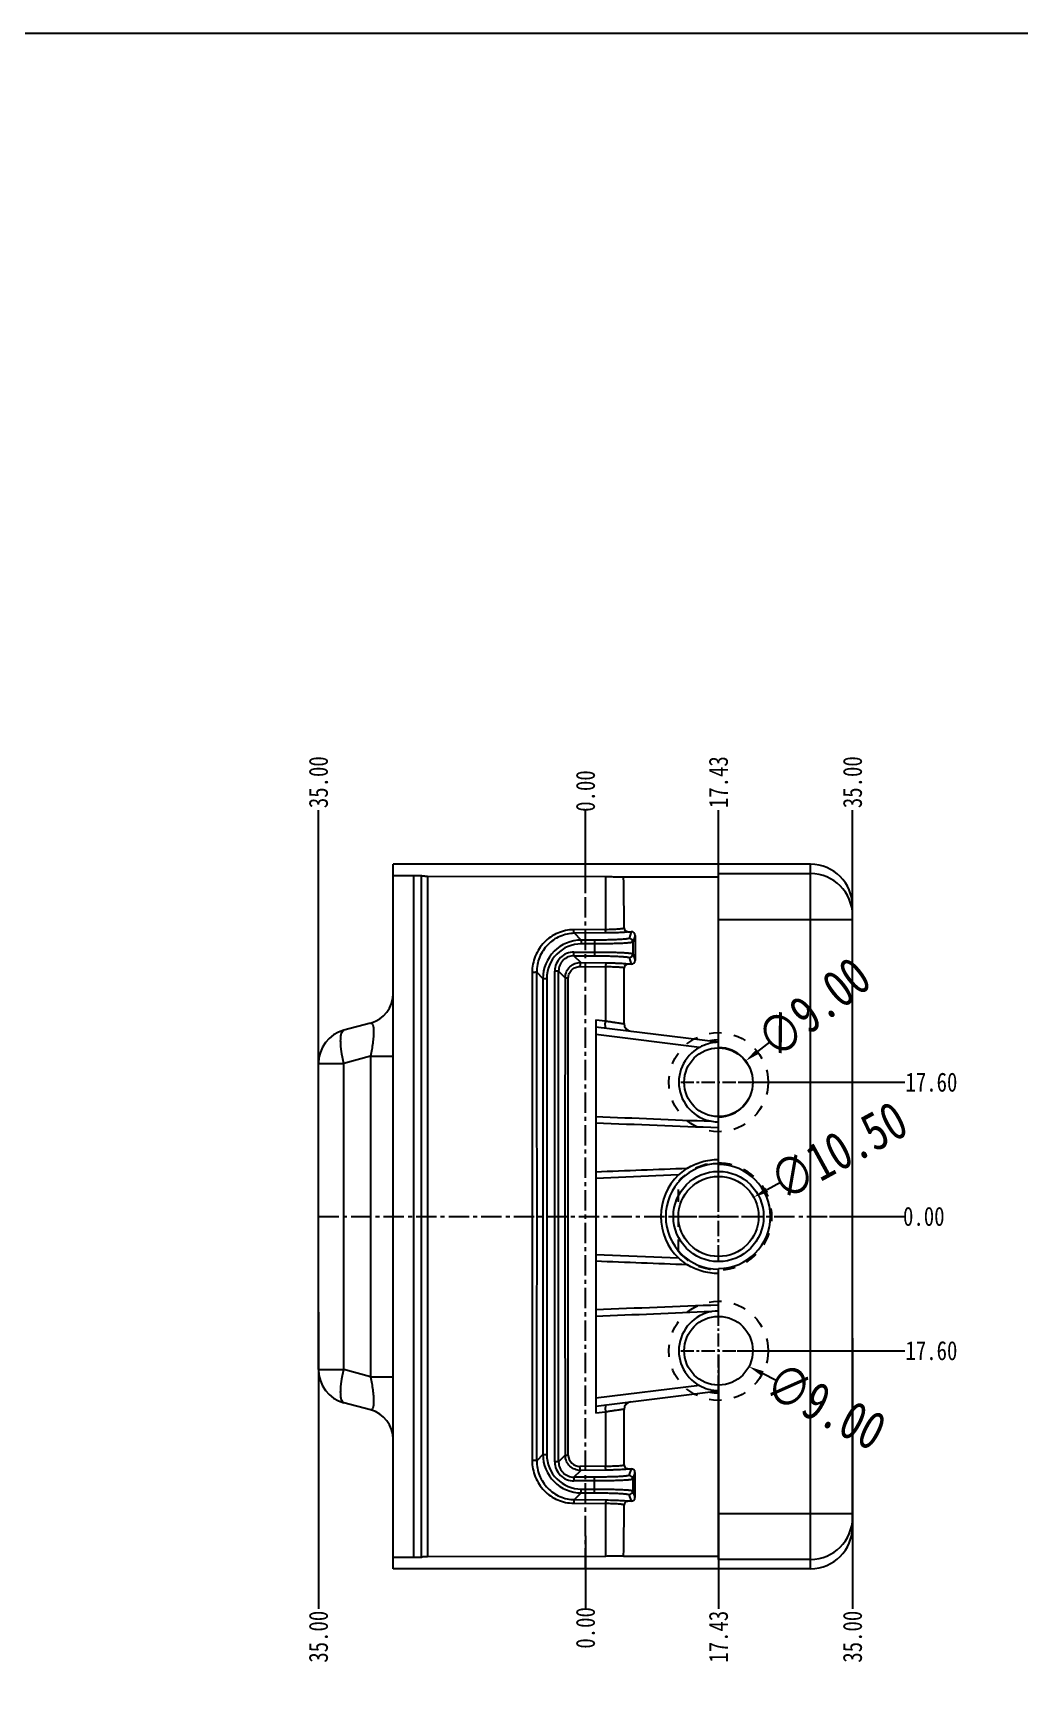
# Model space of a CAD drawing. Header units: millimetres. Extents: x 1147 to 12155, y -6137 to -4403.
# Drawn here: x 9815.5 to 9944.8, y -5195.6 to -4977.8 of the extents above; entities that cross this region are included whole.
import ezdxf

# ---------------------------------------------------------------- set-up
doc = ezdxf.new("R2010")
doc.units = ezdxf.units.MM
doc.header["$LTSCALE"] = 16.335
doc.header["$PDMODE"] = 3
doc.header["$PDSIZE"] = 0.3125
doc.linetypes.add('CENTER', pattern=[0.6, 0.375, -0.075, 0.075, -0.075])
doc.linetypes.add('HIDDEN', pattern=[0.2, 0.1, -0.1])
doc.layers.get('0').update_dxf_attribs({"linetype": 'CONTINUOUS'})
doc.layers.get('Defpoints').update_dxf_attribs({"linetype": 'CONTINUOUS'})
doc.layers.add('DEFAULT_2', color=8, linetype='HIDDEN')
doc.layers.add('dim', color=82, linetype='CONTINUOUS', lineweight=9)
doc.styles.get("Standard").update_dxf_attribs({"font": 'txt', "width": 0.8})
doc.dimstyles.get("Standard").update_dxf_attribs({"dimtxt": 0.15625, "dimasz": 0.1875, "dimexe": 0.125, "dimexo": 0.0625, "dimtad": 0, "dimtih": 1, "dimtoh": 1, "dimdsep": 46, "dimtxsty": 'Standard', "dimcen": 0.09, "dimadec": 0, "dimazin": 0, "dimtp": 0.01, "dimtm": 0.01, "dimtfac": 1, "dimtofl": 0, "dimtmove": 0, "dimatfit": 3, "dimfxl": 0, "dimtolj": 1, "dimarcsym": 0})

# ---------------------------------------------------------------- blocks, each defined once
blk = doc.blocks.new('*D1041')
at = {"layer": 'Defpoints', "color": 0}
for p in [(9909.96, -5130.37), (9900.74, -5135.41)]:
    blk.add_point(p, dxfattribs=at)
at = {"layer": 'dim', "color": 4, "lineweight": -2}
blk.add_line((9913.47, -5128.45), (9911.71, -5129.41), dxfattribs=at)
at = {"layer": 'dim', "color": 4}
blk.add_solid([(9911.55, -5129.12), (9911.87, -5129.71), (9909.96, -5130.37)], dxfattribs=at)
at = {"layer": 'dim', "color": 6, "insert": (9921.07, -5124.3), "char_height": 5, "attachment_point": 5, "rotation": 28.6599}
blk.add_mtext('\\A1;∅10.50', dxfattribs=at)
blk = doc.blocks.new('*D1042')
at = {"layer": 'Defpoints', "color": 0}
for p in [(9908.89, -5112.52), (9901.81, -5118.07)]:
    blk.add_point(p, dxfattribs=at)
at = {"layer": 'dim', "color": 4, "lineweight": -2}
blk.add_line((9912.04, -5110.06), (9910.47, -5111.29), dxfattribs=at)
at = {"layer": 'dim', "color": 4}
blk.add_solid([(9910.26, -5111.03), (9910.67, -5111.55), (9908.89, -5112.52)], dxfattribs=at)
at = {"layer": 'dim', "color": 6, "insert": (9917.82, -5105.54), "char_height": 5, "attachment_point": 5, "rotation": 38.0533}
blk.add_mtext('\\A1;∅9.00', dxfattribs=at)
blk = doc.blocks.new('*D1043')
at = {"layer": 'Defpoints', "color": 0}
for p in [(9901.35, -5148.42), (9909.34, -5152.56)]:
    blk.add_point(p, dxfattribs=at)
at = {"layer": 'dim', "color": 4, "lineweight": -2}
blk.add_line((9912.9, -5154.4), (9911.12, -5153.48), dxfattribs=at)
at = {"layer": 'dim', "color": 4}
blk.add_solid([(9911.27, -5153.18), (9910.97, -5153.78), (9909.34, -5152.56)], dxfattribs=at)
at = {"layer": 'dim', "color": 6, "insert": (9919.41, -5157.77), "char_height": 5, "attachment_point": 5, "rotation": 332.597}
blk.add_mtext('\\A1;∅9.00', dxfattribs=at)
blk = doc.blocks.new('*D1013')
at = {"layer": 'Defpoints', "color": 0}
for p in [(9905.35, -5079.63), (9905.35, -5131.59), (9887.92, -5132.89)]:
    blk.add_point(p, dxfattribs=at)
at = {"layer": 'dim', "color": 4, "lineweight": -2}
blk.add_line((9905.35, -5131.09), (9905.35, -5079.63), dxfattribs=at)
at = {"layer": 'dim', "color": 6, "insert": (9905.35, -5075.97), "char_height": 2.5, "attachment_point": 5, "rotation": 90}
blk.add_mtext('\\A1;17.43', dxfattribs=at)
blk = doc.blocks.new('*D1014')
at = {"layer": 'Defpoints', "color": 0}
for p in [(9887.92, -5079.63), (9887.92, -5090.87), (9887.92, -5132.89)]:
    blk.add_point(p, dxfattribs=at)
at = {"layer": 'dim', "color": 4, "lineweight": -2}
blk.add_line((9887.92, -5090.37), (9887.92, -5079.63), dxfattribs=at)
at = {"layer": 'dim', "color": 6, "insert": (9887.92, -5077.13), "char_height": 2.5, "attachment_point": 5, "rotation": 90}
blk.add_mtext('\\A1;0.00', dxfattribs=at)
blk = doc.blocks.new('*D1015')
at = {"layer": 'Defpoints', "color": 0}
for p in [(9922.92, -5079.63), (9922.92, -5095.97), (9887.92, -5132.89)]:
    blk.add_point(p, dxfattribs=at)
at = {"layer": 'dim', "color": 4, "lineweight": -2}
blk.add_line((9922.92, -5095.47), (9922.92, -5079.63), dxfattribs=at)
at = {"layer": 'dim', "color": 6, "insert": (9922.92, -5075.97), "char_height": 2.5, "attachment_point": 5, "rotation": 90}
blk.add_mtext('\\A1;35.00', dxfattribs=at)
blk = doc.blocks.new('*D1016')
at = {"layer": 'Defpoints', "color": 0}
for p in [(9852.92, -5079.63), (9852.92, -5116.29), (9887.92, -5132.89)]:
    blk.add_point(p, dxfattribs=at)
at = {"layer": 'dim', "color": 4, "lineweight": -2}
blk.add_line((9852.92, -5115.79), (9852.92, -5079.63), dxfattribs=at)
at = {"layer": 'dim', "color": 6, "insert": (9852.92, -5075.97), "char_height": 2.5, "attachment_point": 5, "rotation": 90}
blk.add_mtext('\\A1;35.00', dxfattribs=at)
blk = doc.blocks.new('*D1017')
at = {"layer": 'Defpoints', "color": 0}
for p in [(9887.92, -5132.89), (9887.92, -5174.25), (9887.92, -5184.31)]:
    blk.add_point(p, dxfattribs=at)
at = {"layer": 'dim', "color": 4, "lineweight": -2}
blk.add_line((9887.92, -5174.75), (9887.92, -5184.31), dxfattribs=at)
at = {"layer": 'dim', "color": 6, "insert": (9887.92, -5186.81), "char_height": 2.5, "attachment_point": 5, "rotation": 90}
blk.add_mtext('\\A1;0.00', dxfattribs=at)
blk = doc.blocks.new('*D1044')
at = {"layer": 'Defpoints', "color": 0}
for p in [(9887.92, -5132.89), (9905.35, -5150.49), (9905.35, -5184.31)]:
    blk.add_point(p, dxfattribs=at)
at = {"layer": 'dim', "color": 4, "lineweight": -2}
blk.add_line((9905.35, -5150.99), (9905.35, -5184.31), dxfattribs=at)
at = {"layer": 'dim', "color": 6, "insert": (9905.35, -5187.97), "char_height": 2.5, "attachment_point": 5, "rotation": 90}
blk.add_mtext('\\A1;17.43', dxfattribs=at)
blk = doc.blocks.new('*D1045')
at = {"layer": 'Defpoints', "color": 0}
for p in [(9887.92, -5132.89), (9922.92, -5148.36), (9922.92, -5184.31)]:
    blk.add_point(p, dxfattribs=at)
at = {"layer": 'dim', "color": 4, "lineweight": -2}
blk.add_line((9922.92, -5148.86), (9922.92, -5184.31), dxfattribs=at)
at = {"layer": 'dim', "color": 6, "insert": (9922.92, -5187.97), "char_height": 2.5, "attachment_point": 5, "rotation": 90}
blk.add_mtext('\\A1;35.00', dxfattribs=at)
blk = doc.blocks.new('*D1046')
at = {"layer": 'Defpoints', "color": 0}
for p in [(9887.92, -5132.89), (9852.92, -5144.92), (9852.92, -5184.31)]:
    blk.add_point(p, dxfattribs=at)
at = {"layer": 'dim', "color": 4, "lineweight": -2}
blk.add_line((9852.92, -5145.42), (9852.92, -5184.31), dxfattribs=at)
at = {"layer": 'dim', "color": 6, "insert": (9852.92, -5187.97), "char_height": 2.5, "attachment_point": 5, "rotation": 90}
blk.add_mtext('\\A1;35.00', dxfattribs=at)
blk = doc.blocks.new('*D1018')
at = {"layer": 'Defpoints', "color": 0}
for p in [(9887.92, -5132.89), (9919.42, -5132.89), (9929.76, -5132.89)]:
    blk.add_point(p, dxfattribs=at)
at = {"layer": 'dim', "color": 4, "lineweight": -2}
blk.add_line((9919.92, -5132.89), (9929.76, -5132.89), dxfattribs=at)
at = {"layer": 'dim', "color": 6, "insert": (9932.26, -5132.89), "char_height": 2.5, "attachment_point": 5}
blk.add_mtext('\\A1;0.00', dxfattribs=at)
blk = doc.blocks.new('*D1019')
at = {"layer": 'Defpoints', "color": 0}
for p in [(9907.42, -5115.3), (9929.76, -5115.3), (9887.92, -5132.89)]:
    blk.add_point(p, dxfattribs=at)
at = {"layer": 'dim', "color": 4, "lineweight": -2}
blk.add_line((9907.92, -5115.3), (9929.76, -5115.3), dxfattribs=at)
at = {"layer": 'dim', "color": 6, "insert": (9933.26, -5115.3), "char_height": 2.5, "attachment_point": 5}
blk.add_mtext('\\A1;17.60', dxfattribs=at)
blk = doc.blocks.new('*D1020')
at = {"layer": 'Defpoints', "color": 0}
for p in [(9887.92, -5132.89), (9907.32, -5150.49), (9929.76, -5150.49)]:
    blk.add_point(p, dxfattribs=at)
at = {"layer": 'dim', "color": 4, "lineweight": -2}
blk.add_line((9907.81, -5150.49), (9929.76, -5150.49), dxfattribs=at)
at = {"layer": 'dim', "color": 6, "insert": (9933.26, -5150.49), "char_height": 2.5, "attachment_point": 5}
blk.add_mtext('\\A1;17.60', dxfattribs=at)

msp = doc.modelspace()

# ---------------------------------------------------------------- linework, layer by layer
at = {"color": 7, "linetype": 'Continuous'}
for p, q in [((9862.72, -5179.051), (9862.72, -5086.731)), ((9917.42, -5086.731), (9862.72, -5086.731)), ((9917.42, -5179.051), (9917.42, -5086.731)), ((9862.72, -5088.192), (9865.356, -5088.19)), ((9865.356, -5088.19), (9865.356, -5177.593)), ((9866.409, -5177.531), (9866.409, -5088.252)), ((9867.222, -5088.269), (9867.222, -5177.513)), ((9867.222, -5088.269), (9890.541, -5088.348)), ((9890.541, -5088.348), (9890.541, -5095.265)), ((9892.919, -5088.389), (9905.35, -5088.389)), ((9905.35, -5110.753), (9905.35, -5087.955)), ((9905.35, -5087.955), (9917.42, -5087.955)), ((9922.92, -5173.551), (9922.92, -5092.231)), ((9890.541, -5095.265), (9886.372, -5095.308)), ((9890.637, -5095.736), (9886.468, -5095.779)), ((9893.481, -5095.564), (9893.912, -5095.564)), ((9893.912, -5095.564), (9893.621, -5096.437)), ((9905.35, -5093.954), (9922.92, -5093.954)), ((9887.357, -5096.668), (9886.468, -5095.779)), ((9887.357, -5096.668), (9887.357, -5097.168)), ((9889.122, -5096.668), (9887.357, -5096.668)), ((9889.122, -5097.168), (9887.357, -5097.168)), ((9889.122, -5098.729), (9889.122, -5096.668)), ((9894.412, -5096.064), (9894.121, -5096.936)), ((9894.121, -5096.936), (9894.121, -5098.462)), ((9894.412, -5096.064), (9894.412, -5099.334)), ((9886.406, -5098.729), (9886.406, -5098.23)), ((9886.406, -5098.23), (9889.122, -5098.23)), ((9886.406, -5098.729), (9887.289, -5099.612)), ((9886.406, -5098.729), (9889.122, -5098.729)), ((9887.289, -5099.612), (9890.637, -5099.646)), ((9893.485, -5099.834), (9893.485, -5099.827)), ((9893.912, -5099.834), (9893.485, -5099.834)), ((9893.621, -5098.961), (9893.912, -5099.834)), ((9894.121, -5098.462), (9894.412, -5099.334)), ((9880.922, -5100.895), (9880.922, -5164.887)), ((9882.337, -5101.689), (9881.52, -5100.872)), ((9882.337, -5101.689), (9882.337, -5164.093)), ((9882.337, -5101.689), (9882.836, -5101.689)), ((9882.836, -5101.689), (9882.836, -5164.093)), ((9883.898, -5165.045), (9883.898, -5100.737)), ((9884.397, -5100.737), (9883.898, -5100.737)), ((9884.397, -5165.045), (9884.397, -5100.737)), ((9884.397, -5100.737), (9885.261, -5101.6)), ((9885.667, -5164.156), (9885.667, -5101.626)), ((9887.193, -5100.141), (9890.541, -5100.175)), ((9890.541, -5100.176), (9890.541, -5107.256)), ((9892.982, -5107.613), (9892.982, -5100.337)), ((9859.756, -5107.54), (9856.256, -5108.478)), ((9889.259, -5107.099), (9889.259, -5158.684)), ((9889.259, -5107.099), (9890.541, -5107.256)), ((9889.259, -5108.046), (9905.35, -5110.021)), ((9902.864, -5110.729), (9889.259, -5109.059)), ((9852.92, -5152.958), (9852.92, -5112.825)), ((9852.92, -5112.825), (9856.256, -5112.825)), ((9859.756, -5111.887), (9856.256, -5112.825)), ((9856.256, -5152.958), (9856.256, -5112.825)), ((9859.756, -5111.887), (9859.756, -5153.896)), ((9859.756, -5111.887), (9862.72, -5111.887)), ((9905.35, -5126.083), (9905.35, -5119.837)), ((9900.109, -5127.451), (9889.259, -5127.894)), ((9889.259, -5137.888), (9900.109, -5138.331)), ((9905.35, -5145.945), (9905.35, -5139.7)), ((9852.92, -5152.958), (9856.256, -5152.958)), ((9859.756, -5153.896), (9856.256, -5152.958)), ((9859.756, -5153.896), (9862.72, -5153.896)), ((9902.864, -5155.053), (9889.259, -5156.724)), ((9889.259, -5157.737), (9905.35, -5155.761)), ((9905.35, -5177.828), (9905.35, -5155.03)), ((9859.756, -5158.242), (9856.256, -5157.304)), ((9890.541, -5158.526), (9889.259, -5158.684)), ((9890.541, -5158.526), (9890.541, -5165.607)), ((9892.982, -5165.445), (9892.982, -5158.169)), ((9882.337, -5164.093), (9881.52, -5164.91)), ((9882.337, -5164.093), (9882.836, -5164.093)), ((9884.397, -5165.045), (9883.898, -5165.045)), ((9884.397, -5165.045), (9885.261, -5164.182)), ((9886.406, -5167.053), (9887.289, -5166.171)), ((9886.406, -5167.053), (9886.406, -5167.553)), ((9889.113, -5167.053), (9886.406, -5167.053)), ((9889.113, -5167.553), (9886.406, -5167.553)), ((9890.541, -5165.607), (9887.193, -5165.641)), ((9890.637, -5166.137), (9887.289, -5166.171)), ((9889.113, -5169.114), (9889.113, -5167.053)), ((9893.485, -5165.956), (9893.485, -5165.949)), ((9893.485, -5165.949), (9893.903, -5165.949)), ((9893.903, -5165.949), (9893.612, -5166.822)), ((9894.402, -5166.449), (9894.112, -5167.321)), ((9894.112, -5167.321), (9894.112, -5168.847)), ((9894.402, -5166.449), (9894.402, -5169.719)), ((9887.357, -5169.114), (9886.468, -5170.004)), ((9887.357, -5169.114), (9887.357, -5168.615)), ((9887.357, -5168.615), (9889.113, -5168.615)), ((9887.357, -5169.114), (9889.113, -5169.114)), ((9893.612, -5169.346), (9893.903, -5170.219)), ((9894.112, -5168.847), (9894.402, -5169.719)), ((9886.372, -5170.475), (9890.541, -5170.517)), ((9886.468, -5170.004), (9890.637, -5170.046)), ((9890.541, -5170.517), (9890.541, -5177.434)), ((9893.903, -5170.219), (9893.481, -5170.219)), ((9905.35, -5171.829), (9922.92, -5171.829)), ((9865.356, -5177.593), (9862.72, -5177.59)), ((9890.541, -5177.434), (9867.222, -5177.513)), ((9892.919, -5177.393), (9905.35, -5177.393)), ((9917.42, -5177.828), (9905.35, -5177.828)), ((9917.42, -5179.051), (9862.72, -5179.051))]:
    msp.add_line(p, q, dxfattribs=at)
at = {"color": 1, "linetype": 'CENTER', "ltscale": 0.435384}
for p, q in [((9887.92, -5179.051), (9887.92, -5086.731)), ((9852.92, -5132.891), (9922.92, -5132.891))]:
    msp.add_line(p, q, dxfattribs=at)
at = {"color": 1, "linetype": 'CENTER', "ltscale": 0.27989}
for p, q in [((9905.35, -5120.245), (9905.35, -5110.345)), ((9900.4, -5115.295), (9910.3, -5115.295)), ((9905.35, -5155.438), (9905.35, -5145.538)), ((9900.4, -5150.488), (9910.3, -5150.488))]:
    msp.add_line(p, q, dxfattribs=at)
at = {"color": 1, "linetype": 'CENTER', "ltscale": 0.326538}
for p, q in [((9905.35, -5138.666), (9905.35, -5127.116)), ((9899.575, -5132.891), (9911.125, -5132.891))]:
    msp.add_line(p, q, dxfattribs=at)
msp.add_lwpolyline([(9111.604, -4977.81), (10322.325, -4977.81), (10322.325, -5544.438), (9111.604, -5544.438)], close=True)
at = {"color": 2}
for centre in [(9905.35, -5115.295), (9905.35, -5150.488)]:
    msp.add_circle(centre, 4.5, dxfattribs=at)
at = {"color": 7, "linetype": 'Continuous'}
msp.add_circle((9905.35, -5132.891), 5.915, dxfattribs=at)
at = {"color": 2, "linetype": 'Continuous'}
msp.add_circle((9905.35, -5132.891), 5.25, dxfattribs=at)
at = {"color": 7, "linetype": 'Continuous'}
for centre, radius, start, end in [((9917.42, -5092.231), 5.5, 0, 90), ((9353.571, -5096.501), 539.409, 0.15279, 0.86169), ((9917.421, -5093.455), 5.5, 0.00522, 90.00408), ((9893.48, -5095.062), 0.502, 180.14476, 270.03052), ((9887.357, -5101.688), 5.02, 89.99075, 180.00925), ((9887.355, -5101.687), 4.519, 89.97131, 180.02869), ((9893.621, -5096.937), 0.5, 0.08035, 89.9895), ((9886.404, -5100.736), 2.506, 89.97134, 180.02877), ((9886.403, -5100.734), 2.005, 89.91811, 180.08202), ((9893.485, -5100.329), 0.502, 89.96125, 179.96074), ((9893.621, -5098.461), 0.5, 270.0105, 359.91965), ((-1643.805, -5132.891), 11525.369, 359.8408247, 0.1591753), ((21163.433, -5132.891), 11278.216, 179.8410357, 180.1589643), ((9887.203, -5101.606), 1.942, 178.23864, 179.84653), ((9858.72, -5103.677), 4, 285, 0), ((9857.42, -5112.825), 4.5, 105, 180), ((9893.988, -5107.613), 1.006, 180, 263), ((9905.35, -5115.295), 5.199, 118.56453, 269.99029), ((9905.531, -5115.622), 5.573, 105.71331, 118.59631), ((9905.489, -5115.494), 5.437, 95.25143, 105.6468), ((9905.35, -5115.295), 5.538, 90, 102.05761), ((9905.509, -5115.763), 5.707, 91.60136, 95.21769), ((9905.35, -5115.295), 4.542, 270, 90), ((9905.35, -5132.891), 6.919, 90, 270), ((9905.35, -5132.891), 6.809, 270, 90), ((9905.35, -5132.891), 7.554, 133.93276, 226.06724), ((9905.35, -5150.488), 5.199, 90.00964, 241.43547), ((9857.42, -5152.958), 4.5, 180, 255), ((9905.516, -5150.197), 5.533, 241.357, 254.11939), ((9905.489, -5150.288), 5.439, 254.13671, 264.73267), ((9905.35, -5150.488), 5.538, 257.94239, 270), ((9905.509, -5150.021), 5.706, 264.76667, 268.39878), ((9858.72, -5162.106), 4, 0, 75), ((9893.988, -5158.169), 1.006, 97, 180), ((9887.357, -5164.094), 5.02, 179.99075, 270.00925), ((9887.355, -5164.096), 4.519, 179.97131, 270.02869), ((9886.404, -5165.046), 2.506, 179.97134, 270.02877), ((9886.403, -5165.048), 2.005, 179.91811, 270.08202), ((9887.207, -5164.176), 1.946, 180.1681, 181.77018), ((9893.485, -5165.453), 0.502, 180.03924, 270.03986), ((9893.612, -5167.322), 0.5, 0.08035, 89.9895), ((9893.612, -5168.846), 0.5, 270.0105, 359.91965), ((9353.589, -5169.281), 539.392, 359.13831, 359.8472), ((9917.421, -5172.328), 5.5, 269.99592, 359.99478), ((9917.42, -5173.551), 5.5, 270, 0)]:
    msp.add_arc(centre, radius, start, end, dxfattribs=at)
for centre, major_axis, ratio, start_param, end_param in [((9893.912, -5096.064), (0.158, 0.475), 0.9984779, -1.2488326, 0.3210504), ((9893.485, -5100.337), (0, 0.503), 0.9986295, 0, 1.5707963), ((9893.912, -5099.333), (-0.158, 0.475), 0.9984779, -3.462643, -1.8927601), ((9893.485, -5165.445), (0, 0.503), 0.9986295, 1.5707963, 3.1415927), ((9893.902, -5166.449), (0.158, 0.475), 0.9984779, -1.2488326, 0.3210504), ((9893.902, -5169.718), (-0.158, 0.475), 0.9984779, -3.462643, -1.8927601)]:
    msp.add_ellipse(centre, major_axis=major_axis, ratio=ratio, start_param=start_param, end_param=end_param, dxfattribs=at)
for points, knots in [([(9865.356, -5088.19), (9865.437, -5088.19), (9865.721, -5088.19), (9866.004, -5088.192), (9866.207, -5088.197)], [0, 0, 0, 0, 0.2855987, 1, 1, 1, 1]), ([(9866.207, -5088.197), (9866.236, -5088.197), (9866.286, -5088.199), (9866.344, -5088.201), (9866.377, -5088.203), (9866.394, -5088.204), (9866.402, -5088.206), (9866.409, -5088.206), (9866.409, -5088.207)], [0, 0, 0, 0, 0.4278132, 0.7418068, 0.8533019, 0.933591, 0.9823805, 1, 1, 1, 1]), ([(9866.409, -5088.252), (9866.409, -5088.253), (9866.416, -5088.253), (9866.425, -5088.256), (9866.445, -5088.256), (9866.483, -5088.259), (9866.549, -5088.261), (9866.646, -5088.263), (9866.766, -5088.265), (9866.96, -5088.268), (9867.115, -5088.269), (9867.222, -5088.269)], [0, 0, 0, 0, 0.0049581, 0.0187932, 0.041559, 0.0731524, 0.1619762, 0.2824671, 0.4312269, 0.6039746, 1, 1, 1, 1]), ([(9890.541, -5088.348), (9890.819, -5088.349), (9891.334, -5088.352), (9892.026, -5088.36), (9892.541, -5088.372), (9892.819, -5088.381), (9892.919, -5088.389)], [0, 0, 0, 0, 0.3501685, 0.6494404, 0.8723405, 1, 1, 1, 1]), ([(9886.372, -5095.308), (9885.66, -5095.315), (9884.222, -5095.621), (9882.412, -5096.866), (9881.204, -5098.714), (9880.919, -5100.172), (9880.922, -5100.895)], [0, 0, 0, 0, 0.2483874, 0.4971795, 0.7476349, 1, 1, 1, 1]), ([(9886.468, -5095.779), (9886.451, -5095.774), (9886.426, -5095.725), (9886.401, -5095.635), (9886.38, -5095.488), (9886.373, -5095.373), (9886.372, -5095.308)], [0, 0, 0, 0, 0.1053145, 0.2938237, 0.599714, 1, 1, 1, 1]), ([(9890.541, -5095.265), (9890.854, -5095.261), (9891.304, -5095.249), (9891.874, -5095.222), (9892.228, -5095.197), (9892.52, -5095.17), (9892.741, -5095.139), (9892.88, -5095.111), (9892.95, -5095.085), (9892.973, -5095.071), (9892.978, -5095.063)], [0, 0, 0, 0, 0.3821017, 0.5499743, 0.6960257, 0.8159865, 0.9075297, 0.9689854, 0.9881588, 1, 1, 1, 1]), ([(9890.637, -5095.736), (9890.62, -5095.732), (9890.593, -5095.673), (9890.567, -5095.576), (9890.549, -5095.429), (9890.542, -5095.322), (9890.541, -5095.265)], [0, 0, 0, 0, 0.1114069, 0.3352571, 0.6535246, 1, 1, 1, 1]), ([(9893.481, -5095.564), (9893.473, -5095.571), (9893.447, -5095.582), (9893.365, -5095.605), (9893.202, -5095.629), (9892.944, -5095.655), (9892.603, -5095.678), (9892.19, -5095.699), (9891.526, -5095.723), (9891.002, -5095.733), (9890.637, -5095.736)], [0, 0, 0, 0, 0.0107454, 0.0292318, 0.0900682, 0.181979, 0.3025566, 0.4487819, 0.6170066, 1, 1, 1, 1]), ([(9886.468, -5095.779), (9885.821, -5095.786), (9884.514, -5096.064), (9882.871, -5097.202), (9881.773, -5098.885), (9881.518, -5100.213), (9881.52, -5100.872)], [0, 0, 0, 0, 0.2480264, 0.4967422, 0.7473266, 1, 1, 1, 1]), ([(9893.621, -5096.437), (9893.617, -5096.448), (9893.579, -5096.467), (9893.51, -5096.486), (9893.396, -5096.508), (9893.244, -5096.528), (9893.053, -5096.548), (9892.727, -5096.575), (9892.238, -5096.605), (9891.568, -5096.632), (9890.805, -5096.653), (9889.98, -5096.666), (9889.411, -5096.668), (9889.122, -5096.668)], [0, 0, 0, 0, 0.0081294, 0.0245732, 0.0498846, 0.0839752, 0.1265918, 0.177371, 0.3014855, 0.45178, 0.6226479, 0.8077394, 1, 1, 1, 1]), ([(9894.121, -5096.936), (9894.117, -5096.948), (9894.073, -5096.966), (9893.998, -5096.986), (9893.871, -5097.007), (9893.702, -5097.027), (9893.49, -5097.047), (9893.127, -5097.075), (9892.584, -5097.104), (9891.839, -5097.132), (9890.992, -5097.152), (9890.075, -5097.165), (9889.444, -5097.168), (9889.122, -5097.168)], [0, 0, 0, 0, 0.0078325, 0.0241488, 0.049396, 0.0834569, 0.1260677, 0.176859, 0.3010354, 0.4514239, 0.6224036, 0.8076156, 1, 1, 1, 1]), ([(9885.262, -5101.546), (9885.269, -5101.288), (9885.388, -5100.771), (9885.847, -5100.127), (9886.513, -5099.705), (9887.032, -5099.61), (9887.289, -5099.612)], [0, 0, 0, 0, 0.2511188, 0.5010872, 0.7505157, 1, 1, 1, 1]), ([(9887.289, -5099.612), (9887.27, -5099.617), (9887.242, -5099.684), (9887.214, -5099.792), (9887.198, -5099.958), (9887.193, -5100.078), (9887.193, -5100.141)], [0, 0, 0, 0, 0.1081647, 0.3328801, 0.655563, 1, 1, 1, 1]), ([(9889.122, -5098.23), (9889.444, -5098.23), (9890.075, -5098.233), (9890.992, -5098.245), (9891.839, -5098.266), (9892.584, -5098.294), (9893.127, -5098.323), (9893.49, -5098.35), (9893.702, -5098.37), (9893.871, -5098.391), (9893.998, -5098.412), (9894.073, -5098.432), (9894.117, -5098.449), (9894.121, -5098.462)], [0, 0, 0, 0, 0.192395, 0.3775878, 0.5485501, 0.6989361, 0.8231151, 0.87391, 0.9165235, 0.9505925, 0.9758445, 0.9921652, 1, 1, 1, 1]), ([(9889.122, -5098.729), (9889.412, -5098.729), (9889.98, -5098.732), (9890.805, -5098.745), (9891.568, -5098.765), (9892.238, -5098.793), (9892.727, -5098.822), (9893.053, -5098.849), (9893.244, -5098.87), (9893.396, -5098.89), (9893.51, -5098.911), (9893.579, -5098.931), (9893.617, -5098.949), (9893.621, -5098.961)], [0, 0, 0, 0, 0.1922712, 0.3773436, 0.5481941, 0.6984861, 0.8226032, 0.8733861, 0.9160055, 0.950104, 0.97542, 0.9918681, 1, 1, 1, 1]), ([(9890.637, -5099.646), (9890.618, -5099.651), (9890.59, -5099.718), (9890.563, -5099.826), (9890.546, -5099.992), (9890.541, -5100.112), (9890.541, -5100.175)], [0, 0, 0, 0, 0.1081651, 0.3328884, 0.6555756, 1, 1, 1, 1]), ([(9890.637, -5099.646), (9890.831, -5099.648), (9891.207, -5099.654), (9891.747, -5099.667), (9892.235, -5099.685), (9892.655, -5099.707), (9892.995, -5099.731), (9893.224, -5099.756), (9893.36, -5099.777), (9893.426, -5099.793), (9893.465, -5099.805), (9893.485, -5099.82), (9893.485, -5099.827)], [0, 0, 0, 0, 0.2029978, 0.3937446, 0.5656459, 0.7138135, 0.8340312, 0.9229833, 0.9548563, 0.9781153, 0.9928403, 1, 1, 1, 1]), ([(9881.52, -5100.872), (9881.517, -5100.877), (9881.498, -5100.878), (9881.466, -5100.884), (9881.414, -5100.888), (9881.346, -5100.892), (9881.258, -5100.895), (9881.115, -5100.899), (9881.001, -5100.899), (9880.923, -5100.899)], [0, 0, 0, 0, 0.026956, 0.0853291, 0.1699909, 0.2829051, 0.4296149, 0.6076798, 1, 1, 1, 1]), ([(9885.261, -5101.6), (9885.264, -5101.603), (9885.277, -5101.606), (9885.302, -5101.61), (9885.341, -5101.614), (9885.415, -5101.619), (9885.525, -5101.624), (9885.618, -5101.626), (9885.667, -5101.626)], [0, 0, 0, 0, 0.0304306, 0.0945394, 0.1905892, 0.3163105, 0.6387614, 1, 1, 1, 1]), ([(9885.667, -5101.626), (9885.668, -5101.428), (9885.75, -5101.03), (9886.095, -5100.533), (9886.603, -5100.211), (9886.998, -5100.142), (9887.193, -5100.141)], [0, 0, 0, 0, 0.2522875, 0.5025949, 0.7514286, 1, 1, 1, 1]), ([(9892.982, -5100.329), (9892.982, -5100.323), (9892.964, -5100.31), (9892.931, -5100.3), (9892.873, -5100.287), (9892.757, -5100.268), (9892.56, -5100.248), (9892.269, -5100.227), (9891.909, -5100.208), (9891.491, -5100.193), (9891.029, -5100.182), (9890.707, -5100.177), (9890.541, -5100.175)], [0, 0, 0, 0, 0.0072249, 0.0222044, 0.0457578, 0.0778208, 0.1665995, 0.2865348, 0.4349136, 0.6068837, 0.7970478, 1, 1, 1, 1]), ([(9856.256, -5112.825), (9856.124, -5112.297), (9855.966, -5111.524), (9855.849, -5110.525), (9855.816, -5109.886), (9855.842, -5109.34), (9855.917, -5108.869), (9856.088, -5108.523), (9856.256, -5108.478)], [0, 0, 0, 0, 0.3623253, 0.5253034, 0.6691855, 0.7897935, 0.8845261, 1, 1, 1, 1]), ([(9859.756, -5107.54), (9859.782, -5107.533), (9859.839, -5107.529), (9859.921, -5107.572), (9859.987, -5107.658), (9860.069, -5107.849), (9860.126, -5108.202), (9860.146, -5108.741), (9860.115, -5109.419), (9860.036, -5110.195), (9859.916, -5111.03), (9859.812, -5111.6), (9859.756, -5111.887)], [0, 0, 0, 0, 0.0179537, 0.0361382, 0.0585757, 0.0879652, 0.1722713, 0.292269, 0.4438196, 0.6185576, 0.8068211, 1, 1, 1, 1]), ([(9890.611, -5108.212), (9890.576, -5108.208), (9890.531, -5108.084), (9890.513, -5107.903), (9890.509, -5107.602), (9890.527, -5107.381), (9890.541, -5107.256)], [0, 0, 0, 0, 0.1062428, 0.314139, 0.6135112, 1, 1, 1, 1]), ([(9890.541, -5107.256), (9890.707, -5107.283), (9891.028, -5107.334), (9891.49, -5107.406), (9891.907, -5107.47), (9892.268, -5107.524), (9892.528, -5107.562), (9892.698, -5107.585), (9892.798, -5107.598), (9892.873, -5107.606), (9892.933, -5107.615), (9892.958, -5107.613), (9892.982, -5107.617), (9892.982, -5107.613)], [0, 0, 0, 0, 0.2040544, 0.3953426, 0.5682537, 0.7174735, 0.838471, 0.887149, 0.9274352, 0.959065, 0.9817781, 0.9953939, 1, 1, 1, 1]), ([(9901.276, -5126.559), (9901.867, -5126.21), (9903.18, -5125.621), (9904.612, -5125.411), (9905.35, -5125.409)], [0, 0, 0, 0, 0.4819007, 1, 1, 1, 1]), ([(9901.276, -5126.559), (9901.179, -5126.616), (9900.765, -5126.878), (9900.381, -5127.189), (9900.109, -5127.451)], [0, 0, 0, 0, 0.2291079, 1, 1, 1, 1]), ([(9900.109, -5138.331), (9900.202, -5138.421), (9900.566, -5138.751), (9900.966, -5139.04), (9901.276, -5139.223)], [0, 0, 0, 0, 0.264814, 1, 1, 1, 1]), ([(9905.35, -5140.374), (9904.612, -5140.372), (9903.18, -5140.162), (9901.867, -5139.573), (9901.276, -5139.224)], [0, 0, 0, 0, 0.5180992, 1, 1, 1, 1]), ([(9856.256, -5157.304), (9856.088, -5157.26), (9855.917, -5156.914), (9855.842, -5156.443), (9855.816, -5155.896), (9855.849, -5155.257), (9855.966, -5154.259), (9856.124, -5153.485), (9856.256, -5152.958)], [0, 0, 0, 0, 0.1154739, 0.2102065, 0.3308145, 0.4746966, 0.6376747, 1, 1, 1, 1]), ([(9859.756, -5153.896), (9859.812, -5154.183), (9859.916, -5154.752), (9860.036, -5155.587), (9860.115, -5156.364), (9860.146, -5157.041), (9860.126, -5157.58), (9860.069, -5157.933), (9859.987, -5158.124), (9859.921, -5158.21), (9859.839, -5158.253), (9859.782, -5158.249), (9859.756, -5158.242)], [0, 0, 0, 0, 0.1931712, 0.3813937, 0.5561119, 0.7076695, 0.8276843, 0.9120175, 0.9414156, 0.9638611, 0.9820461, 1, 1, 1, 1]), ([(9890.611, -5157.571), (9890.576, -5157.575), (9890.531, -5157.699), (9890.513, -5157.879), (9890.509, -5158.18), (9890.527, -5158.401), (9890.541, -5158.526)], [0, 0, 0, 0, 0.1062176, 0.3141089, 0.6134879, 1, 1, 1, 1]), ([(9892.982, -5158.169), (9892.982, -5158.165), (9892.958, -5158.17), (9892.933, -5158.168), (9892.873, -5158.176), (9892.797, -5158.184), (9892.698, -5158.198), (9892.527, -5158.221), (9892.268, -5158.258), (9891.907, -5158.312), (9891.49, -5158.376), (9891.028, -5158.449), (9890.707, -5158.5), (9890.541, -5158.526)], [0, 0, 0, 0, 0.0046132, 0.0182803, 0.0409843, 0.0725949, 0.1129383, 0.1616621, 0.2825929, 0.4318381, 0.6046869, 0.7959694, 1, 1, 1, 1]), ([(9880.922, -5164.887), (9880.919, -5165.611), (9881.204, -5167.069), (9882.412, -5168.916), (9884.222, -5170.162), (9885.66, -5170.469), (9886.372, -5170.475)], [0, 0, 0, 0, 0.2523699, 0.5028262, 0.7516219, 1, 1, 1, 1]), ([(9881.52, -5164.91), (9881.516, -5164.906), (9881.497, -5164.904), (9881.466, -5164.899), (9881.415, -5164.895), (9881.311, -5164.889), (9881.144, -5164.884), (9881.001, -5164.883), (9880.922, -5164.884)], [0, 0, 0, 0, 0.028938, 0.0855141, 0.1671542, 0.2807283, 0.6066025, 1, 1, 1, 1]), ([(9881.52, -5164.91), (9881.518, -5165.569), (9881.772, -5166.896), (9882.869, -5168.579), (9884.512, -5169.718), (9885.82, -5169.997), (9886.468, -5170.004)], [0, 0, 0, 0, 0.2523876, 0.5029327, 0.7517131, 1, 1, 1, 1]), ([(9885.261, -5164.182), (9885.263, -5164.179), (9885.276, -5164.177), (9885.3, -5164.173), (9885.338, -5164.169), (9885.41, -5164.163), (9885.522, -5164.159), (9885.616, -5164.157), (9885.667, -5164.156)], [0, 0, 0, 0, 0.0286634, 0.0892883, 0.1815005, 0.3044174, 0.6280396, 1, 1, 1, 1]), ([(9887.289, -5166.171), (9887.032, -5166.172), (9886.513, -5166.077), (9885.847, -5165.656), (9885.388, -5165.012), (9885.269, -5164.495), (9885.262, -5164.237)], [0, 0, 0, 0, 0.2494238, 0.498869, 0.7488741, 1, 1, 1, 1]), ([(9885.667, -5164.156), (9885.668, -5164.542), (9886.003, -5165.343), (9886.809, -5165.645), (9887.193, -5165.641)], [0, 0, 0, 0, 0.501266, 1, 1, 1, 1]), ([(9887.289, -5166.171), (9887.27, -5166.165), (9887.242, -5166.099), (9887.214, -5165.991), (9887.198, -5165.825), (9887.193, -5165.704), (9887.193, -5165.641)], [0, 0, 0, 0, 0.1081655, 0.3328853, 0.6555699, 1, 1, 1, 1]), ([(9893.612, -5166.822), (9893.608, -5166.833), (9893.57, -5166.852), (9893.501, -5166.871), (9893.387, -5166.893), (9893.235, -5166.913), (9893.044, -5166.933), (9892.718, -5166.96), (9892.229, -5166.99), (9891.558, -5167.017), (9890.796, -5167.038), (9889.971, -5167.051), (9889.402, -5167.053), (9889.113, -5167.053)], [0, 0, 0, 0, 0.0081294, 0.0245732, 0.0498846, 0.0839752, 0.1265918, 0.177371, 0.3014855, 0.45178, 0.6226479, 0.8077394, 1, 1, 1, 1]), ([(9894.112, -5167.321), (9894.107, -5167.333), (9894.064, -5167.351), (9893.989, -5167.371), (9893.861, -5167.392), (9893.693, -5167.412), (9893.481, -5167.432), (9893.118, -5167.46), (9892.574, -5167.489), (9891.83, -5167.517), (9890.983, -5167.537), (9890.066, -5167.55), (9889.434, -5167.553), (9889.113, -5167.553)], [0, 0, 0, 0, 0.0078325, 0.0241488, 0.049396, 0.0834569, 0.1260677, 0.176859, 0.3010354, 0.4514239, 0.6224036, 0.8076156, 1, 1, 1, 1]), ([(9890.541, -5165.607), (9890.708, -5165.606), (9891.03, -5165.601), (9891.494, -5165.589), (9891.911, -5165.574), (9892.271, -5165.556), (9892.562, -5165.535), (9892.758, -5165.514), (9892.873, -5165.496), (9892.931, -5165.483), (9892.964, -5165.472), (9892.982, -5165.46), (9892.982, -5165.454)], [0, 0, 0, 0, 0.203604, 0.3940982, 0.5661336, 0.7143696, 0.8340206, 0.9224801, 0.9544066, 0.977858, 0.9927828, 1, 1, 1, 1]), ([(9890.637, -5166.137), (9890.618, -5166.131), (9890.59, -5166.065), (9890.563, -5165.957), (9890.546, -5165.791), (9890.541, -5165.67), (9890.541, -5165.607)], [0, 0, 0, 0, 0.1081748, 0.3329019, 0.6555836, 1, 1, 1, 1]), ([(9893.485, -5165.956), (9893.485, -5165.963), (9893.465, -5165.978), (9893.426, -5165.99), (9893.36, -5166.005), (9893.224, -5166.027), (9892.995, -5166.051), (9892.655, -5166.076), (9892.235, -5166.098), (9891.747, -5166.116), (9891.207, -5166.129), (9890.831, -5166.135), (9890.637, -5166.137)], [0, 0, 0, 0, 0.0071747, 0.0219006, 0.0451468, 0.0770046, 0.1659494, 0.2861766, 0.4343491, 0.6062498, 0.7969955, 1, 1, 1, 1]), ([(9889.113, -5168.615), (9889.434, -5168.615), (9890.066, -5168.618), (9890.983, -5168.63), (9891.83, -5168.651), (9892.574, -5168.679), (9893.118, -5168.708), (9893.48, -5168.735), (9893.693, -5168.755), (9893.861, -5168.776), (9893.989, -5168.797), (9894.064, -5168.817), (9894.107, -5168.834), (9894.112, -5168.847)], [0, 0, 0, 0, 0.192395, 0.3775878, 0.5485501, 0.6989361, 0.8231151, 0.87391, 0.9165235, 0.9505925, 0.9758445, 0.9921652, 1, 1, 1, 1]), ([(9889.113, -5169.114), (9889.402, -5169.114), (9889.971, -5169.117), (9890.796, -5169.13), (9891.558, -5169.15), (9892.228, -5169.178), (9892.717, -5169.207), (9893.044, -5169.234), (9893.235, -5169.255), (9893.387, -5169.275), (9893.501, -5169.296), (9893.57, -5169.316), (9893.608, -5169.334), (9893.612, -5169.346)], [0, 0, 0, 0, 0.1922712, 0.3773436, 0.5481941, 0.6984861, 0.8226032, 0.8733861, 0.9160055, 0.950104, 0.97542, 0.9918681, 1, 1, 1, 1]), ([(9886.468, -5170.004), (9886.451, -5170.008), (9886.426, -5170.058), (9886.401, -5170.148), (9886.38, -5170.295), (9886.373, -5170.409), (9886.372, -5170.475)], [0, 0, 0, 0, 0.1053238, 0.2938393, 0.5997297, 1, 1, 1, 1]), ([(9890.637, -5170.046), (9890.62, -5170.051), (9890.593, -5170.109), (9890.567, -5170.206), (9890.549, -5170.353), (9890.542, -5170.461), (9890.541, -5170.517)], [0, 0, 0, 0, 0.1114282, 0.3352877, 0.6535453, 1, 1, 1, 1]), ([(9892.979, -5170.72), (9892.973, -5170.712), (9892.95, -5170.698), (9892.88, -5170.671), (9892.74, -5170.643), (9892.518, -5170.613), (9892.226, -5170.585), (9891.871, -5170.561), (9891.302, -5170.533), (9890.853, -5170.522), (9890.541, -5170.517)], [0, 0, 0, 0, 0.0118816, 0.0311384, 0.0928604, 0.1847259, 0.3049676, 0.4511645, 0.6189694, 1, 1, 1, 1]), ([(9890.637, -5170.046), (9891.002, -5170.05), (9891.526, -5170.06), (9892.189, -5170.083), (9892.603, -5170.104), (9892.944, -5170.128), (9893.202, -5170.154), (9893.365, -5170.177), (9893.447, -5170.2), (9893.474, -5170.212), (9893.481, -5170.219)], [0, 0, 0, 0, 0.3829045, 0.551085, 0.6973073, 0.8179021, 0.9098464, 0.9707444, 0.9892543, 1, 1, 1, 1]), ([(9893.48, -5170.219), (9893.353, -5170.219), (9893.086, -5170.326), (9892.979, -5170.592), (9892.978, -5170.72)], [0, 0, 0, 0, 0.4999355, 1, 1, 1, 1]), ([(9866.207, -5177.586), (9866.15, -5177.587), (9865.867, -5177.592), (9865.583, -5177.593), (9865.356, -5177.593)], [0, 0, 0, 0, 0.1990119, 1, 1, 1, 1]), ([(9866.409, -5177.575), (9866.409, -5177.576), (9866.402, -5177.577), (9866.394, -5177.579), (9866.377, -5177.579), (9866.344, -5177.582), (9866.286, -5177.584), (9866.236, -5177.585), (9866.207, -5177.586)], [0, 0, 0, 0, 0.0176195, 0.066409, 0.1466981, 0.2581932, 0.5721868, 1, 1, 1, 1]), ([(9867.222, -5177.513), (9867.115, -5177.514), (9866.96, -5177.515), (9866.766, -5177.517), (9866.646, -5177.519), (9866.549, -5177.522), (9866.483, -5177.524), (9866.445, -5177.526), (9866.425, -5177.527), (9866.416, -5177.529), (9866.409, -5177.529), (9866.409, -5177.531)], [0, 0, 0, 0, 0.3960254, 0.5687731, 0.7175329, 0.8380238, 0.9268476, 0.958441, 0.9812068, 0.9950419, 1, 1, 1, 1]), ([(9892.919, -5177.393), (9892.819, -5177.402), (9892.541, -5177.41), (9892.026, -5177.422), (9891.334, -5177.43), (9890.819, -5177.433), (9890.541, -5177.434)], [0, 0, 0, 0, 0.1276595, 0.3505596, 0.6498315, 1, 1, 1, 1])]:
    msp.add_open_spline(points, degree=3, knots=knots, dxfattribs=at)
for points in [[(9889.259, -5119.789), (9894.319, -5119.993), (9899.379, -5120.2), (9904.438, -5120.413)], [(9905.35, -5121.283), (9899.986, -5121.074), (9894.623, -5120.868), (9889.259, -5120.664)], [(9889.259, -5127.02), (9893.265, -5126.866), (9897.27, -5126.712), (9901.276, -5126.559)], [(9901.276, -5139.223), (9897.27, -5139.07), (9893.265, -5138.917), (9889.259, -5138.762)], [(9905.35, -5144.499), (9899.986, -5144.708), (9894.623, -5144.915), (9889.259, -5145.119)], [(9904.439, -5145.369), (9899.379, -5145.583), (9894.319, -5145.79), (9889.259, -5145.993)]]:
    msp.add_open_spline(points, degree=3, dxfattribs=at)
at = {"layer": 'DEFAULT_2', "color": 8, "linetype": 'HIDDEN'}
for p, q in [((9866.409, -5088.207), (9866.409, -5088.252)), ((9900.1, -5137.521), (9900.1, -5128.261)), ((9866.409, -5177.531), (9866.409, -5177.575))]:
    msp.add_line(p, q, dxfattribs=at)
for centre in [(9905.35, -5115.295), (9905.35, -5150.488)]:
    msp.add_circle(centre, 6.5, dxfattribs=at)
msp.add_arc((9905.35, -5132.891), 7, 221.40962, 138.59038, dxfattribs=at)

# ---------------------------------------------------------------- dimensions: what is measured, and where the dimension line sits
at = {"layer": 'dim'}
for feature_location, offset, dtype, origin, picture, middle in [((9852.92, -5116.295), (0, 36.662), 1, (9887.92, -5132.891), '*D1016', (9852.92, -5075.966)), ((9905.35, -5131.591), (0, 51.958), 1, (9887.92, -5132.891), '*D1013', (9905.35, -5075.966)), ((9922.92, -5095.965), (0, 16.332), 1, (9887.92, -5132.891), '*D1015', (9922.92, -5075.966)), ((9887.920419745, -5090.87174615), (0, 11.238768524), 1, (9887.920419745, -5132.891269081), '*D1014', (9887.920419745, -5077.132977626)), ((9907.415, -5115.295), (22.345, 0), 0, (9887.92, -5132.891), '*D1019', (9933.26, -5115.295)), ((9919.417174357, -5132.891269081), (10.343045619, 0), 0, (9887.920419745, -5132.891269081), '*D1018', (9932.260219976, -5132.891269081)), ((9852.92, -5144.919), (0, -39.389), 1, (9887.92, -5132.891), '*D1046', (9852.92, -5187.974)), ((9887.920419745, -5174.25132226), (0, -10.056025579), 1, (9887.920419745, -5132.891269081), '*D1017', (9887.920419745, -5186.807347839)), ((9905.35, -5150.488), (0, -33.82), 1, (9887.92, -5132.891), '*D1044', (9905.35, -5187.974)), ((9922.92, -5148.36), (0, -35.947), 1, (9887.92, -5132.891), '*D1045', (9922.92, -5187.974)), ((9907.315, -5150.488), (22.445, 0), 0, (9887.92, -5132.891), '*D1020', (9933.26, -5150.488))]:
    dim = msp.add_ordinate_dim(feature_location=feature_location, offset=offset, dtype=dtype, origin=origin, dimstyle='Standard', override={"dimtxt": 2.5, "dimasz": 2, "dimexe": 0.49975, "dimexo": 0.49975, "dimgap": 0, "dimtih": 0, "dimtoh": 0, "dimzin": 0, "dimcen": 0, "dimclrd": 4, "dimclre": 4, "dimclrt": 6, "dimadec": 2, "dimtp": 0, "dimtm": 0, "dimtzin": 0}, dxfattribs=at)
    dim.commit()
    dim.dimension.update_dxf_attribs({"geometry": picture, "text_midpoint": middle})
for p1, p2, picture, middle in [((9901.806, -5118.069), (9908.893, -5112.521), '*D1042', (9917.818, -5105.535)), ((9900.743, -5135.409), (9909.957, -5130.373), '*D1041', (9921.071, -5124.298)), ((9901.355, -5148.416), (9909.345, -5152.559), '*D1043', (9919.407, -5157.775))]:
    dim = msp.add_diameter_dim_2p(p1=p1, p2=p2, dimstyle='Standard', override={"dimtxt": 5, "dimasz": 2, "dimexe": 0.49975, "dimexo": 0.49975, "dimgap": 0, "dimtih": 0, "dimtoh": 0, "dimzin": 0, "dimcen": 0, "dimclrd": 4, "dimclre": 4, "dimclrt": 6, "dimadec": 2, "dimtp": 0, "dimtm": 0, "dimtzin": 0}, dxfattribs=at)
    dim.commit()
    dim.dimension.update_dxf_attribs({"geometry": picture, "text_midpoint": middle})

doc.saveas('drawing.dxf')
